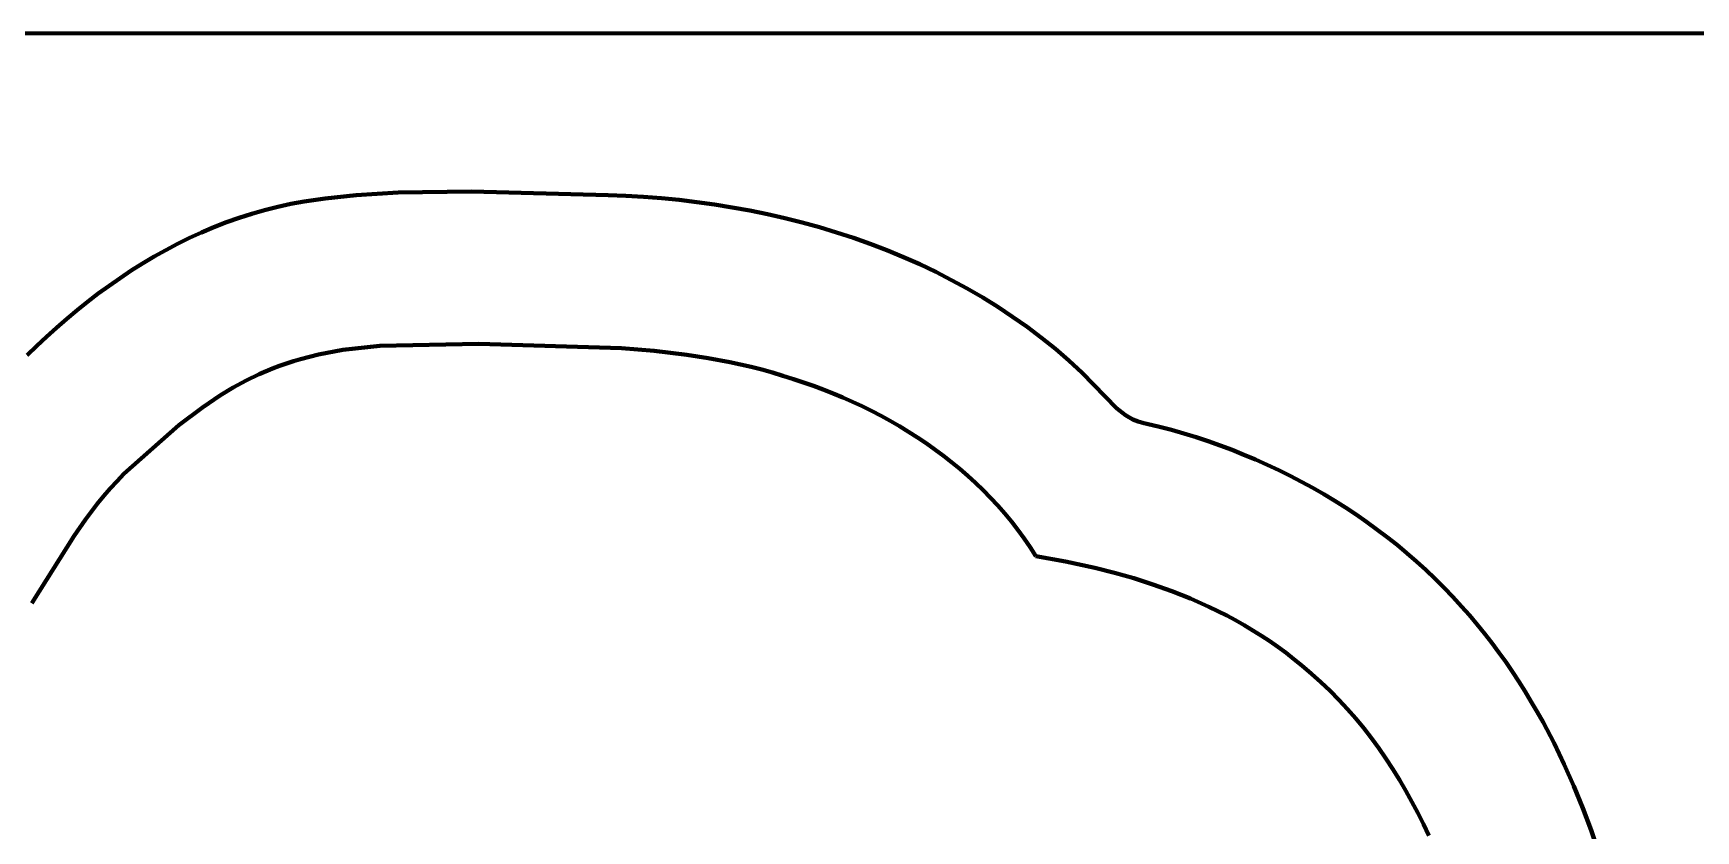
# Model space of a CAD drawing. Header units: millimetres. Extents: x 0 to 17.8, y 0 to 10.
# Drawn here: x 13.92 to 16.444, y 8.789 to 10 of the extents above; entities that cross this region are included whole.
import ezdxf

# ---------------------------------------------------------------- set-up
doc = ezdxf.new("R2010")
doc.units = ezdxf.units.MM
doc.layers.add('color#010101ff', color=7, linetype='CONTINUOUS', lineweight=100)
doc.layers.add('color#ffffffff', color=7, linetype='CONTINUOUS', lineweight=100)

msp = doc.modelspace()

# ---------------------------------------------------------------- linework, layer by layer
at = {"layer": 'color#010101ff'}
for p, q in [((14.3111, 9.7407), (14.3314, 9.7443)), ((14.3314, 9.7443), (14.3629, 9.7488)), ((14.3629, 9.7488), (14.4104, 9.754)), ((14.4104, 9.754), (14.4739, 9.7582)), ((14.4739, 9.7582), (14.5855, 9.7598)), ((14.5855, 9.7598), (14.7926, 9.7541)), ((14.7926, 9.7541), (14.8195, 9.7531)), ((14.8195, 9.7531), (14.8465, 9.7515)), ((14.8465, 9.7515), (14.8735, 9.7494)), ((14.8735, 9.7494), (14.9004, 9.7468)), ((14.9004, 9.7468), (14.9274, 9.7436)), ((14.9274, 9.7436), (14.9542, 9.7398)), ((14.2132, 9.7128), (14.2323, 9.7196)), ((14.2323, 9.7196), (14.2516, 9.7258)), ((14.2516, 9.7258), (14.2712, 9.7314)), ((14.2712, 9.7314), (14.2911, 9.7364)), ((14.2911, 9.7364), (14.3111, 9.7407)), ((14.9542, 9.7398), (14.9811, 9.7355)), ((14.9811, 9.7355), (15.0078, 9.7307)), ((15.0078, 9.7307), (15.0344, 9.7252)), ((15.0344, 9.7252), (15.0609, 9.7192)), ((15.0609, 9.7192), (15.0873, 9.7125)), ((14.1572, 9.6891), (14.1756, 9.6975)), ((14.1756, 9.6975), (14.1943, 9.7055)), ((14.1943, 9.7055), (14.2132, 9.7128)), ((15.0873, 9.7125), (15.1134, 9.7053)), ((15.1134, 9.7053), (15.1394, 9.6975)), ((15.1394, 9.6975), (15.1652, 9.689)), ((14.1034, 9.6607), (14.1211, 9.6706)), ((14.1211, 9.6706), (14.139, 9.6801)), ((14.139, 9.6801), (14.1572, 9.6891)), ((15.1652, 9.689), (15.1907, 9.68)), ((15.1907, 9.68), (15.216, 9.6703)), ((15.216, 9.6703), (15.241, 9.66)), ((14.0688, 9.6394), (14.086, 9.6503)), ((14.086, 9.6503), (14.1034, 9.6607)), ((15.241, 9.66), (15.2658, 9.649)), ((15.2658, 9.649), (15.2902, 9.6374)), ((14.0187, 9.6044), (14.0351, 9.6164)), ((14.0351, 9.6164), (14.0518, 9.6281)), ((14.0518, 9.6281), (14.0688, 9.6394)), ((15.2902, 9.6374), (15.3142, 9.6251)), ((15.3142, 9.6251), (15.3379, 9.6122)), ((13.9865, 9.5792), (14.0025, 9.5919)), ((14.0025, 9.5919), (14.0187, 9.6044)), ((15.3379, 9.6122), (15.3613, 9.5986)), ((15.3613, 9.5986), (15.3842, 9.5844)), ((13.9554, 9.5527), (13.9708, 9.5661)), ((13.9708, 9.5661), (13.9865, 9.5792)), ((15.3842, 9.5844), (15.4067, 9.5694)), ((15.4067, 9.5694), (15.4288, 9.5538)), ((13.9403, 9.539), (13.9554, 9.5527)), ((15.4288, 9.5538), (15.4505, 9.5375)), ((13.9107, 9.5108), (13.9253, 9.525)), ((13.9253, 9.525), (13.9403, 9.539)), ((14.39, 9.5192), (14.3532, 9.5121)), ((14.446, 9.5254), (14.39, 9.5192)), ((14.5964, 9.5284), (14.446, 9.5254)), ((14.8128, 9.5217), (14.5964, 9.5284)), ((14.8625, 9.5175), (14.8128, 9.5217)), ((14.912, 9.5117), (14.8625, 9.5175)), ((15.4505, 9.5375), (15.4716, 9.5205)), ((15.4716, 9.5205), (15.4923, 9.5027)), ((14.2834, 9.4908), (14.2629, 9.4821)), ((14.2938, 9.4947), (14.2834, 9.4908)), ((14.3044, 9.4984), (14.2938, 9.4947)), ((14.3151, 9.5018), (14.3044, 9.4984)), ((14.3259, 9.5048), (14.3151, 9.5018)), ((14.3532, 9.5121), (14.3259, 9.5048)), ((14.9448, 9.5066), (14.912, 9.5117)), ((14.9775, 9.5005), (14.9448, 9.5066)), ((15.0099, 9.4932), (14.9775, 9.5005)), ((15.026, 9.4891), (15.0099, 9.4932)), ((15.4923, 9.5027), (15.5124, 9.4843)), ((14.243, 9.4724), (14.2235, 9.4617)), ((14.2629, 9.4821), (14.243, 9.4724)), ((15.0421, 9.4846), (15.026, 9.4891)), ((15.0581, 9.4798), (15.0421, 9.4846)), ((15.074, 9.4747), (15.0581, 9.4798)), ((15.0892, 9.4697), (15.074, 9.4747)), ((15.1043, 9.4644), (15.0892, 9.4697)), ((15.5124, 9.4843), (15.5644, 9.4303)), ((14.2044, 9.4502), (14.1767, 9.4316)), ((14.2235, 9.4617), (14.2044, 9.4502)), ((15.1193, 9.4588), (15.1043, 9.4644)), ((15.1342, 9.4529), (15.1193, 9.4588)), ((15.149, 9.4467), (15.1342, 9.4529)), ((15.1637, 9.4401), (15.149, 9.4467)), ((15.1783, 9.4333), (15.1637, 9.4401)), ((14.1767, 9.4316), (14.141, 9.4046)), ((15.1927, 9.4262), (15.1783, 9.4333)), ((15.207, 9.4188), (15.1927, 9.4262)), ((15.2211, 9.411), (15.207, 9.4188)), ((15.5644, 9.4303), (15.578, 9.4196)), ((15.578, 9.4196), (15.5893, 9.4133)), ((14.141, 9.4046), (14.0577, 9.3305)), ((15.235, 9.403), (15.2211, 9.411)), ((15.2487, 9.3947), (15.235, 9.403)), ((15.2623, 9.386), (15.2487, 9.3947)), ((15.5893, 9.4133), (15.5974, 9.4101)), ((15.5974, 9.4101), (15.6061, 9.4077)), ((15.6061, 9.4077), (15.6107, 9.4069)), ((15.6107, 9.4069), (15.6295, 9.4023)), ((15.6295, 9.4023), (15.6481, 9.3974)), ((15.6481, 9.3974), (15.6667, 9.392)), ((15.6667, 9.392), (15.6852, 9.3863)), ((15.2756, 9.3771), (15.2623, 9.386)), ((15.2887, 9.3678), (15.2756, 9.3771)), ((15.3016, 9.3582), (15.2887, 9.3678)), ((15.6852, 9.3863), (15.7036, 9.3802)), ((15.7036, 9.3802), (15.7218, 9.3738)), ((15.7218, 9.3738), (15.7399, 9.367)), ((15.7399, 9.367), (15.7579, 9.3598)), ((15.3142, 9.3484), (15.3016, 9.3582)), ((15.3265, 9.3382), (15.3142, 9.3484)), ((15.7579, 9.3598), (15.7757, 9.3523)), ((15.7757, 9.3523), (15.7934, 9.3444)), ((15.7934, 9.3444), (15.8109, 9.3362)), ((14.0471, 9.3197), (14.0369, 9.3085)), ((14.0577, 9.3305), (14.0471, 9.3197)), ((15.3386, 9.3277), (15.3265, 9.3382)), ((15.3505, 9.3169), (15.3386, 9.3277)), ((15.362, 9.3058), (15.3505, 9.3169)), ((15.8109, 9.3362), (15.8283, 9.3276)), ((15.8283, 9.3276), (15.8454, 9.3187)), ((15.8454, 9.3187), (15.8624, 9.3094)), ((14.0271, 9.2971), (14.0176, 9.2854)), ((14.0369, 9.3085), (14.0271, 9.2971)), ((15.3732, 9.2944), (15.362, 9.3058)), ((15.3841, 9.2827), (15.3732, 9.2944)), ((15.8624, 9.3094), (15.8792, 9.2997)), ((15.8792, 9.2997), (15.8957, 9.2897)), ((15.8957, 9.2897), (15.9121, 9.2794)), ((14.0083, 9.2735), (13.9994, 9.2614)), ((14.0176, 9.2854), (14.0083, 9.2735)), ((15.3947, 9.2706), (15.3841, 9.2827)), ((15.4049, 9.2583), (15.3947, 9.2706)), ((15.9121, 9.2794), (15.9282, 9.2687)), ((15.9282, 9.2687), (15.9441, 9.2577)), ((13.9994, 9.2614), (13.9821, 9.2366)), ((15.4148, 9.2456), (15.4049, 9.2583)), ((15.4243, 9.2327), (15.4148, 9.2456)), ((15.9441, 9.2577), (15.9598, 9.2464)), ((15.9598, 9.2464), (15.9752, 9.2347)), ((13.9821, 9.2366), (13.9176, 9.1343)), ((15.4334, 9.2194), (15.4243, 9.2327)), ((15.4422, 9.2058), (15.4334, 9.2194)), ((15.9752, 9.2347), (15.9903, 9.2227)), ((15.9903, 9.2227), (16.0052, 9.2103)), ((15.487, 9.1978), (15.4422, 9.2058)), ((15.5317, 9.188), (15.487, 9.1978)), ((15.5613, 9.1805), (15.5317, 9.188)), ((16.0052, 9.2103), (16.0198, 9.1977)), ((16.0198, 9.1977), (16.0341, 9.1847)), ((15.5907, 9.1721), (15.5613, 9.1805)), ((15.6198, 9.1628), (15.5907, 9.1721)), ((15.6485, 9.1526), (15.6198, 9.1628)), ((16.0341, 9.1847), (16.0481, 9.1713)), ((16.0481, 9.1713), (16.0618, 9.1577)), ((15.6768, 9.1413), (15.6485, 9.1526)), ((15.7046, 9.1289), (15.6768, 9.1413)), ((16.0618, 9.1577), (16.0752, 9.1437)), ((16.0752, 9.1437), (16.0883, 9.1294)), ((15.7183, 9.1223), (15.7046, 9.1289)), ((15.7318, 9.1154), (15.7183, 9.1223)), ((15.7452, 9.1082), (15.7318, 9.1154)), ((16.0883, 9.1294), (16.1002, 9.1159)), ((16.1002, 9.1159), (16.1118, 9.1021)), ((15.7584, 9.1007), (15.7452, 9.1082)), ((15.7715, 9.0929), (15.7584, 9.1007)), ((15.7844, 9.0848), (15.7715, 9.0929)), ((16.1118, 9.1021), (16.1231, 9.0881)), ((16.1231, 9.0881), (16.1341, 9.074)), ((15.7971, 9.0764), (15.7844, 9.0848)), ((15.8095, 9.0677), (15.7971, 9.0764)), ((15.8218, 9.0586), (15.8095, 9.0677)), ((16.1341, 9.074), (16.1449, 9.0595)), ((15.8339, 9.0492), (15.8218, 9.0586)), ((15.8457, 9.0395), (15.8339, 9.0492)), ((15.8605, 9.0271), (15.8457, 9.0395)), ((16.1449, 9.0595), (16.1553, 9.0449)), ((16.1553, 9.0449), (16.1655, 9.0301)), ((15.8748, 9.0142), (15.8605, 9.0271)), ((15.8886, 9.001), (15.8748, 9.0142)), ((16.1655, 9.0301), (16.1753, 9.0151)), ((16.1753, 9.0151), (16.1849, 8.9999)), ((15.902, 8.9874), (15.8886, 9.001)), ((15.915, 8.9734), (15.902, 8.9874)), ((16.1849, 8.9999), (16.1942, 8.9846)), ((15.9276, 8.959), (15.915, 8.9734)), ((16.1942, 8.9846), (16.2032, 8.9691)), ((16.2032, 8.9691), (16.212, 8.9534)), ((15.9397, 8.9443), (15.9276, 8.959)), ((15.9514, 8.9292), (15.9397, 8.9443)), ((16.212, 8.9534), (16.2287, 8.9215)), ((15.9626, 8.9138), (15.9514, 8.9292)), ((15.9735, 8.8981), (15.9626, 8.9138)), ((16.2287, 8.9215), (16.2443, 8.8892)), ((15.9839, 8.8822), (15.9735, 8.8981)), ((16.2443, 8.8892), (16.2589, 8.8563)), ((15.994, 8.8659), (15.9839, 8.8822)), ((16.0036, 8.8494), (15.994, 8.8659)), ((16.0129, 8.8327), (16.0036, 8.8494)), ((16.2589, 8.8563), (16.2724, 8.8229)), ((16.0218, 8.8157), (16.0129, 8.8327)), ((16.0303, 8.7985), (16.0218, 8.8157)), ((16.2724, 8.8229), (16.285, 8.7892)), ((16.0384, 8.7812), (16.0303, 8.7985)), ((16.285, 8.7892), (16.2965, 8.7551))]:
    msp.add_line(p, q, dxfattribs=at)
at = {"layer": 'color#ffffffff'}
for p, q in [((0, 10), (17.7778, 10)), ((14.3314, 9.7443), (14.3111, 9.7407)), ((14.3629, 9.7488), (14.3314, 9.7443)), ((14.4104, 9.754), (14.3629, 9.7488)), ((14.4739, 9.7582), (14.4104, 9.754)), ((14.5855, 9.7598), (14.4739, 9.7582)), ((14.7926, 9.7541), (14.5855, 9.7598)), ((14.8195, 9.7531), (14.7926, 9.7541)), ((14.8465, 9.7515), (14.8195, 9.7531)), ((14.8735, 9.7494), (14.8465, 9.7515)), ((14.9004, 9.7468), (14.8735, 9.7494)), ((14.9274, 9.7436), (14.9004, 9.7468)), ((14.9542, 9.7398), (14.9274, 9.7436)), ((14.2323, 9.7196), (14.2132, 9.7128)), ((14.2516, 9.7258), (14.2323, 9.7196)), ((14.2712, 9.7314), (14.2516, 9.7258)), ((14.2911, 9.7364), (14.2712, 9.7314)), ((14.3111, 9.7407), (14.2911, 9.7364)), ((14.9811, 9.7355), (14.9542, 9.7398)), ((15.0078, 9.7307), (14.9811, 9.7355)), ((15.0344, 9.7252), (15.0078, 9.7307)), ((15.0609, 9.7192), (15.0344, 9.7252)), ((15.0873, 9.7125), (15.0609, 9.7192)), ((14.1756, 9.6975), (14.1572, 9.6891)), ((14.1943, 9.7055), (14.1756, 9.6975)), ((14.2132, 9.7128), (14.1943, 9.7055)), ((15.1134, 9.7053), (15.0873, 9.7125)), ((15.1394, 9.6975), (15.1134, 9.7053)), ((15.1652, 9.689), (15.1394, 9.6975)), ((14.1211, 9.6706), (14.1034, 9.6607)), ((14.139, 9.6801), (14.1211, 9.6706)), ((14.1572, 9.6891), (14.139, 9.6801)), ((15.1907, 9.68), (15.1652, 9.689)), ((15.216, 9.6703), (15.1907, 9.68)), ((15.241, 9.66), (15.216, 9.6703)), ((14.086, 9.6503), (14.0688, 9.6394)), ((14.1034, 9.6607), (14.086, 9.6503)), ((15.2658, 9.649), (15.241, 9.66)), ((15.2902, 9.6374), (15.2658, 9.649)), ((14.0351, 9.6164), (14.0187, 9.6044)), ((14.0518, 9.6281), (14.0351, 9.6164)), ((14.0688, 9.6394), (14.0518, 9.6281)), ((15.3142, 9.6251), (15.2902, 9.6374)), ((15.3379, 9.6122), (15.3142, 9.6251)), ((14.0025, 9.5919), (13.9865, 9.5792)), ((14.0187, 9.6044), (14.0025, 9.5919)), ((15.3613, 9.5986), (15.3379, 9.6122)), ((15.3842, 9.5844), (15.3613, 9.5986)), ((13.9708, 9.5661), (13.9554, 9.5527)), ((13.9865, 9.5792), (13.9708, 9.5661)), ((15.4067, 9.5694), (15.3842, 9.5844)), ((15.4288, 9.5538), (15.4067, 9.5694)), ((13.9554, 9.5527), (13.9403, 9.539)), ((15.4505, 9.5375), (15.4288, 9.5538)), ((13.9253, 9.525), (13.9107, 9.5108)), ((13.9403, 9.539), (13.9253, 9.525)), ((14.3532, 9.5121), (14.39, 9.5192)), ((14.39, 9.5192), (14.446, 9.5254)), ((14.446, 9.5254), (14.5964, 9.5284)), ((14.5964, 9.5284), (14.8128, 9.5217)), ((14.8128, 9.5217), (14.8625, 9.5175)), ((14.8625, 9.5175), (14.912, 9.5117)), ((15.4716, 9.5205), (15.4505, 9.5375)), ((15.4923, 9.5027), (15.4716, 9.5205)), ((14.2629, 9.4821), (14.2834, 9.4908)), ((14.2834, 9.4908), (14.2938, 9.4947)), ((14.2938, 9.4947), (14.3044, 9.4984)), ((14.3044, 9.4984), (14.3151, 9.5018)), ((14.3151, 9.5018), (14.3259, 9.5048)), ((14.3259, 9.5048), (14.3532, 9.5121)), ((14.912, 9.5117), (14.9448, 9.5066)), ((14.9448, 9.5066), (14.9775, 9.5005)), ((14.9775, 9.5005), (15.0099, 9.4932)), ((15.0099, 9.4932), (15.026, 9.4891)), ((15.5124, 9.4843), (15.4923, 9.5027)), ((14.2235, 9.4617), (14.243, 9.4724)), ((14.243, 9.4724), (14.2629, 9.4821)), ((15.026, 9.4891), (15.0421, 9.4846)), ((15.0421, 9.4846), (15.0581, 9.4798)), ((15.0581, 9.4798), (15.074, 9.4747)), ((15.074, 9.4747), (15.0892, 9.4697)), ((15.0892, 9.4697), (15.1043, 9.4644)), ((15.5644, 9.4303), (15.5124, 9.4843)), ((14.1767, 9.4316), (14.2044, 9.4502)), ((14.2044, 9.4502), (14.2235, 9.4617)), ((15.1043, 9.4644), (15.1193, 9.4588)), ((15.1193, 9.4588), (15.1342, 9.4529)), ((15.1342, 9.4529), (15.149, 9.4467)), ((15.149, 9.4467), (15.1637, 9.4401)), ((15.1637, 9.4401), (15.1783, 9.4333)), ((14.141, 9.4046), (14.1767, 9.4316)), ((15.1783, 9.4333), (15.1927, 9.4262)), ((15.1927, 9.4262), (15.207, 9.4188)), ((15.207, 9.4188), (15.2211, 9.411)), ((15.578, 9.4196), (15.5644, 9.4303)), ((15.5893, 9.4133), (15.578, 9.4196)), ((14.0577, 9.3305), (14.141, 9.4046)), ((15.2211, 9.411), (15.235, 9.403)), ((15.235, 9.403), (15.2487, 9.3947)), ((15.2487, 9.3947), (15.2623, 9.386)), ((15.5974, 9.4101), (15.5893, 9.4133)), ((15.6061, 9.4077), (15.5974, 9.4101)), ((15.6107, 9.4069), (15.6061, 9.4077)), ((15.6295, 9.4023), (15.6107, 9.4069)), ((15.6481, 9.3974), (15.6295, 9.4023)), ((15.6667, 9.392), (15.6481, 9.3974)), ((15.6852, 9.3863), (15.6667, 9.392)), ((15.2623, 9.386), (15.2756, 9.3771)), ((15.2756, 9.3771), (15.2887, 9.3678)), ((15.2887, 9.3678), (15.3016, 9.3582)), ((15.7036, 9.3802), (15.6852, 9.3863)), ((15.7218, 9.3738), (15.7036, 9.3802)), ((15.7399, 9.367), (15.7218, 9.3738)), ((15.7579, 9.3598), (15.7399, 9.367)), ((15.3016, 9.3582), (15.3142, 9.3484)), ((15.3142, 9.3484), (15.3265, 9.3382)), ((15.7757, 9.3523), (15.7579, 9.3598)), ((15.7934, 9.3444), (15.7757, 9.3523)), ((15.8109, 9.3362), (15.7934, 9.3444)), ((14.0369, 9.3085), (14.0471, 9.3197)), ((14.0471, 9.3197), (14.0577, 9.3305)), ((15.3265, 9.3382), (15.3386, 9.3277)), ((15.3386, 9.3277), (15.3505, 9.3169)), ((15.3505, 9.3169), (15.362, 9.3058)), ((15.8283, 9.3276), (15.8109, 9.3362)), ((15.8454, 9.3187), (15.8283, 9.3276)), ((15.8624, 9.3094), (15.8454, 9.3187)), ((14.0176, 9.2854), (14.0271, 9.2971)), ((14.0271, 9.2971), (14.0369, 9.3085)), ((15.362, 9.3058), (15.3732, 9.2944)), ((15.3732, 9.2944), (15.3841, 9.2827)), ((15.8792, 9.2997), (15.8624, 9.3094)), ((15.8957, 9.2897), (15.8792, 9.2997)), ((15.9121, 9.2794), (15.8957, 9.2897)), ((13.9994, 9.2614), (14.0083, 9.2735)), ((14.0083, 9.2735), (14.0176, 9.2854)), ((15.3841, 9.2827), (15.3947, 9.2706)), ((15.3947, 9.2706), (15.4049, 9.2583)), ((15.9282, 9.2687), (15.9121, 9.2794)), ((15.9441, 9.2577), (15.9282, 9.2687)), ((13.9821, 9.2366), (13.9994, 9.2614)), ((15.4049, 9.2583), (15.4148, 9.2456)), ((15.4148, 9.2456), (15.4243, 9.2327)), ((15.9598, 9.2464), (15.9441, 9.2577)), ((15.9752, 9.2347), (15.9598, 9.2464)), ((13.9176, 9.1343), (13.9821, 9.2366)), ((15.4243, 9.2327), (15.4334, 9.2194)), ((15.4334, 9.2194), (15.4422, 9.2058)), ((15.9903, 9.2227), (15.9752, 9.2347)), ((16.0052, 9.2103), (15.9903, 9.2227)), ((15.4422, 9.2058), (15.487, 9.1978)), ((15.487, 9.1978), (15.5317, 9.188)), ((15.5317, 9.188), (15.5613, 9.1805)), ((16.0198, 9.1977), (16.0052, 9.2103)), ((16.0341, 9.1847), (16.0198, 9.1977)), ((15.5613, 9.1805), (15.5907, 9.1721)), ((15.5907, 9.1721), (15.6198, 9.1628)), ((15.6198, 9.1628), (15.6485, 9.1526)), ((16.0481, 9.1713), (16.0341, 9.1847)), ((16.0618, 9.1577), (16.0481, 9.1713)), ((15.6485, 9.1526), (15.6768, 9.1413)), ((15.6768, 9.1413), (15.7046, 9.1289)), ((16.0752, 9.1437), (16.0618, 9.1577)), ((16.0883, 9.1294), (16.0752, 9.1437)), ((15.7046, 9.1289), (15.7183, 9.1223)), ((15.7183, 9.1223), (15.7318, 9.1154)), ((15.7318, 9.1154), (15.7452, 9.1082)), ((16.1002, 9.1159), (16.0883, 9.1294)), ((16.1118, 9.1021), (16.1002, 9.1159)), ((15.7452, 9.1082), (15.7584, 9.1007)), ((15.7584, 9.1007), (15.7715, 9.0929)), ((15.7715, 9.0929), (15.7844, 9.0848)), ((16.1231, 9.0881), (16.1118, 9.1021)), ((16.1341, 9.074), (16.1231, 9.0881)), ((15.7844, 9.0848), (15.7971, 9.0764)), ((15.7971, 9.0764), (15.8095, 9.0677)), ((15.8095, 9.0677), (15.8218, 9.0586)), ((16.1449, 9.0595), (16.1341, 9.074)), ((15.8218, 9.0586), (15.8339, 9.0492)), ((15.8339, 9.0492), (15.8457, 9.0395)), ((15.8457, 9.0395), (15.8605, 9.0271)), ((16.1553, 9.0449), (16.1449, 9.0595)), ((16.1655, 9.0301), (16.1553, 9.0449)), ((15.8605, 9.0271), (15.8748, 9.0142)), ((15.8748, 9.0142), (15.8886, 9.001)), ((16.1753, 9.0151), (16.1655, 9.0301)), ((16.1849, 8.9999), (16.1753, 9.0151)), ((15.8886, 9.001), (15.902, 8.9874)), ((15.902, 8.9874), (15.915, 8.9734)), ((16.1942, 8.9846), (16.1849, 8.9999)), ((15.915, 8.9734), (15.9276, 8.959)), ((16.2032, 8.9691), (16.1942, 8.9846)), ((16.212, 8.9534), (16.2032, 8.9691)), ((15.9276, 8.959), (15.9397, 8.9443)), ((15.9397, 8.9443), (15.9514, 8.9292)), ((16.2287, 8.9215), (16.212, 8.9534)), ((15.9514, 8.9292), (15.9626, 8.9138)), ((15.9626, 8.9138), (15.9735, 8.8981)), ((16.2443, 8.8892), (16.2287, 8.9215)), ((15.9735, 8.8981), (15.9839, 8.8822)), ((16.2589, 8.8563), (16.2443, 8.8892)), ((15.9839, 8.8822), (15.994, 8.8659)), ((15.994, 8.8659), (16.0036, 8.8494)), ((16.0036, 8.8494), (16.0129, 8.8327)), ((16.2724, 8.8229), (16.2589, 8.8563)), ((16.0129, 8.8327), (16.0218, 8.8157)), ((16.0218, 8.8157), (16.0303, 8.7985)), ((16.285, 8.7892), (16.2724, 8.8229)), ((16.0303, 8.7985), (16.0384, 8.7812)), ((16.2965, 8.7551), (16.285, 8.7892))]:
    msp.add_line(p, q, dxfattribs=at)

doc.saveas('drawing.dxf')
